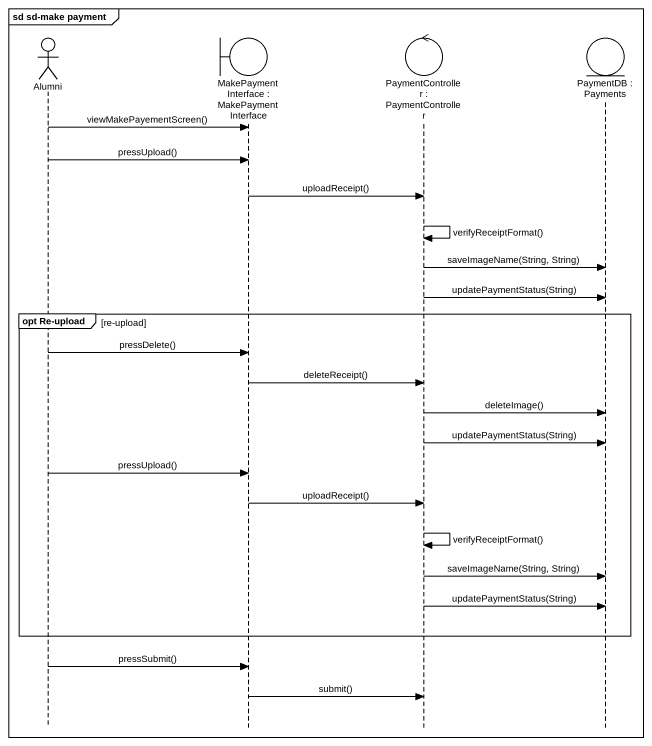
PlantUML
@startuml
mainframe sd sd-make payment
hide footbox
actor Alumni
boundary "MakePaymentInterface : MakePaymentInterface" as MakePaymentInterface
control "PaymentController : PaymentController" as PaymentController
entity "PaymentDB : Payments" as PaymentDB

Alumni -> MakePaymentInterface : viewMakePayementScreen()
Alumni -> MakePaymentInterface : pressUpload()
MakePaymentInterface -> PaymentController : uploadReceipt()
PaymentController -> PaymentController : verifyReceiptFormat()
PaymentController -> PaymentDB : saveImageName(String, String)
PaymentController -> PaymentDB : updatePaymentStatus(String)
group opt Re-upload [re-upload]
  Alumni -> MakePaymentInterface : pressDelete()
  MakePaymentInterface -> PaymentController : deleteReceipt()
  PaymentController -> PaymentDB : deleteImage()
  PaymentController -> PaymentDB : updatePaymentStatus(String)
  Alumni -> MakePaymentInterface : pressUpload()
  MakePaymentInterface -> PaymentController : uploadReceipt()
  PaymentController -> PaymentController : verifyReceiptFormat()
  PaymentController -> PaymentDB : saveImageName(String, String)
  PaymentController -> PaymentDB : updatePaymentStatus(String)
end
Alumni -> MakePaymentInterface : pressSubmit()
MakePaymentInterface -> PaymentController : submit()
@enduml
